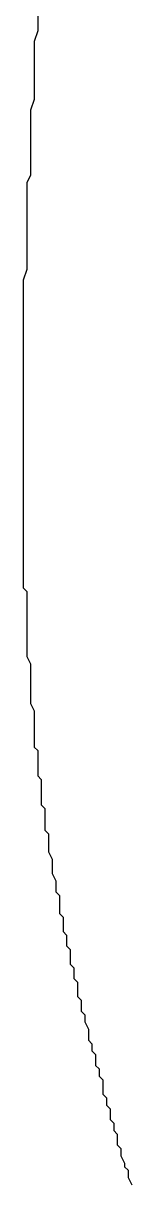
# Model space of a CAD drawing. Header units: millimetres. Extents: x 289 to 9778, y -894 to 6380.
# Drawn here: x 7121.95 to 7122.25, y 597.533 to 600.738 of the extents above; entities that cross this region are included whole.
import ezdxf

# ---------------------------------------------------------------- set-up
doc = ezdxf.new("R2010")
doc.units = ezdxf.units.MM

msp = doc.modelspace()

# ---------------------------------------------------------------- linework, layer by layer
msp.add_polyline3d([(7121.9897, 600.7675, 0), (7121.9897, 600.7375, 0), (7121.9897, 600.7175, 0), (7121.9797, 600.6875, 0), (7121.9797, 600.6575, 0), (7121.9797, 600.6375, 0), (7121.9797, 600.6075, 0), (7121.9797, 600.5775, 0), (7121.9797, 600.5575, 0), (7121.9797, 600.5275, 0), (7121.9697, 600.4975, 0), (7121.9697, 600.4775, 0), (7121.9697, 600.4475, 0), (7121.9697, 600.4275, 0), (7121.9697, 600.3975, 0), (7121.9697, 600.3675, 0), (7121.9697, 600.3475, 0), (7121.9697, 600.3175, 0), (7121.9597, 600.2975, 0), (7121.9597, 600.2675, 0), (7121.9597, 600.2475, 0), (7121.9597, 600.2175, 0), (7121.9597, 600.1975, 0), (7121.9597, 600.1775, 0), (7121.9597, 600.1475, 0), (7121.9597, 600.1275, 0), (7121.9597, 600.0975, 0), (7121.9597, 600.0775, 0), (7121.9597, 600.0575, 0), (7121.9497, 600.0275, 0), (7121.9497, 600.0075, 0), (7121.9497, 599.9875, 0), (7121.9497, 599.9575, 0), (7121.9497, 599.9375, 0), (7121.9497, 599.9175, 0), (7121.9497, 599.8975, 0), (7121.9497, 599.8675, 0), (7121.9497, 599.8475, 0), (7121.9497, 599.8275, 0), (7121.9497, 599.8075, 0), (7121.9497, 599.7875, 0), (7121.9497, 599.7675, 0), (7121.9497, 599.7475, 0), (7121.9497, 599.7175, 0), (7121.9497, 599.6975, 0), (7121.9497, 599.6775, 0), (7121.9497, 599.6575, 0), (7121.9497, 599.6375, 0), (7121.9497, 599.6175, 0), (7121.9497, 599.5975, 0), (7121.9497, 599.5775, 0), (7121.9497, 599.5575, 0), (7121.9497, 599.5375, 0), (7121.9497, 599.5175, 0), (7121.9497, 599.4975, 0), (7121.9497, 599.4875, 0), (7121.9497, 599.4675, 0), (7121.9497, 599.4475, 0), (7121.9497, 599.4275, 0), (7121.9497, 599.4075, 0), (7121.9497, 599.3875, 0), (7121.9497, 599.3675, 0), (7121.9497, 599.3575, 0), (7121.9497, 599.3375, 0), (7121.9497, 599.3175, 0), (7121.9497, 599.2975, 0), (7121.9497, 599.2775, 0), (7121.9497, 599.2675, 0), (7121.9497, 599.2475, 0), (7121.9497, 599.2275, 0), (7121.9497, 599.2175, 0), (7121.9497, 599.1975, 0), (7121.9497, 599.1775, 0), (7121.9597, 599.1675, 0), (7121.9597, 599.1475, 0), (7121.9597, 599.1275, 0), (7121.9597, 599.1175, 0), (7121.9597, 599.0975, 0), (7121.9597, 599.0775, 0), (7121.9597, 599.0675, 0), (7121.9597, 599.0475, 0), (7121.9597, 599.0375, 0), (7121.9597, 599.0175, 0), (7121.9597, 598.9975, 0), (7121.9597, 598.9875, 0), (7121.9697, 598.9675, 0), (7121.9697, 598.9575, 0), (7121.9697, 598.9375, 0), (7121.9697, 598.9275, 0), (7121.9697, 598.9075, 0), (7121.9697, 598.8975, 0), (7121.9697, 598.8775, 0), (7121.9697, 598.8675, 0), (7121.9697, 598.8575, 0), (7121.9797, 598.8375, 0), (7121.9797, 598.8275, 0), (7121.9797, 598.8075, 0), (7121.9797, 598.7975, 0), (7121.9797, 598.7775, 0), (7121.9797, 598.7675, 0), (7121.9797, 598.7575, 0), (7121.9797, 598.7375, 0), (7121.9897, 598.7275, 0), (7121.9897, 598.7175, 0), (7121.9897, 598.6975, 0), (7121.9897, 598.6875, 0), (7121.9897, 598.6775, 0), (7121.9897, 598.6575, 0), (7121.9997, 598.6475, 0), (7121.9997, 598.6375, 0), (7121.9997, 598.6175, 0), (7121.9997, 598.6075, 0), (7121.9997, 598.5975, 0), (7121.9997, 598.5775, 0), (7122.0097, 598.5675, 0), (7122.0097, 598.5575, 0), (7122.0097, 598.5475, 0), (7122.0097, 598.5275, 0), (7122.0097, 598.5175, 0), (7122.0097, 598.5075, 0), (7122.0197, 598.4975, 0), (7122.0197, 598.4775, 0), (7122.0197, 598.4675, 0), (7122.0197, 598.4575, 0), (7122.0197, 598.4475, 0), (7122.0297, 598.4275, 0), (7122.0297, 598.4175, 0), (7122.0297, 598.4075, 0), (7122.0297, 598.3975, 0), (7122.0297, 598.3875, 0), (7122.0397, 598.3675, 0), (7122.0397, 598.3575, 0), (7122.0397, 598.3475, 0), (7122.0397, 598.3375, 0), (7122.0497, 598.3275, 0), (7122.0497, 598.3175, 0), (7122.0497, 598.2975, 0), (7122.0497, 598.2875, 0), (7122.0497, 598.2775, 0), (7122.0597, 598.2675, 0), (7122.0597, 598.2575, 0), (7122.0597, 598.2475, 0), (7122.0597, 598.2275, 0), (7122.0697, 598.2175, 0), (7122.0697, 598.2075, 0), (7122.0697, 598.1975, 0), (7122.0697, 598.1875, 0), (7122.0797, 598.1775, 0), (7122.0797, 598.1675, 0), (7122.0797, 598.1575, 0), (7122.0797, 598.1375, 0), (7122.0897, 598.1275, 0), (7122.0897, 598.1175, 0), (7122.0897, 598.1075, 0), (7122.0897, 598.0975, 0), (7122.0997, 598.0875, 0), (7122.0997, 598.0775, 0), (7122.0997, 598.0675, 0), (7122.0997, 598.0475, 0), (7122.1097, 598.0375, 0), (7122.1097, 598.0275, 0), (7122.1097, 598.0175, 0), (7122.1097, 598.0075, 0), (7122.1197, 597.9975, 0), (7122.1197, 597.9875, 0), (7122.1197, 597.9775, 0), (7122.1297, 597.9575, 0), (7122.1297, 597.9475, 0), (7122.1297, 597.9375, 0), (7122.1297, 597.9275, 0), (7122.1397, 597.9175, 0), (7122.1397, 597.9075, 0), (7122.1397, 597.8975, 0), (7122.1497, 597.8875, 0), (7122.1497, 597.8675, 0), (7122.1497, 597.8575, 0), (7122.1597, 597.8475, 0), (7122.1597, 597.8375, 0), (7122.1597, 597.8275, 0), (7122.1697, 597.8175, 0), (7122.1697, 597.8075, 0), (7122.1697, 597.7875, 0), (7122.1697, 597.7775, 0), (7122.1797, 597.7675, 0), (7122.1797, 597.7575, 0), (7122.1797, 597.7475, 0), (7122.1897, 597.7375, 0), (7122.1897, 597.7275, 0), (7122.1897, 597.7075, 0), (7122.1997, 597.6975, 0), (7122.1997, 597.6875, 0), (7122.1997, 597.6775, 0), (7122.2097, 597.6675, 0), (7122.2097, 597.6475, 0), (7122.2097, 597.6375, 0), (7122.2197, 597.6275, 0), (7122.2197, 597.6175, 0), (7122.2197, 597.6075, 0), (7122.2297, 597.5875, 0), (7122.2297, 597.5775, 0), (7122.2397, 597.5675, 0), (7122.2397, 597.5575, 0), (7122.2397, 597.5475, 0), (7122.2497, 597.5275, 0)])

doc.saveas('drawing.dxf')
